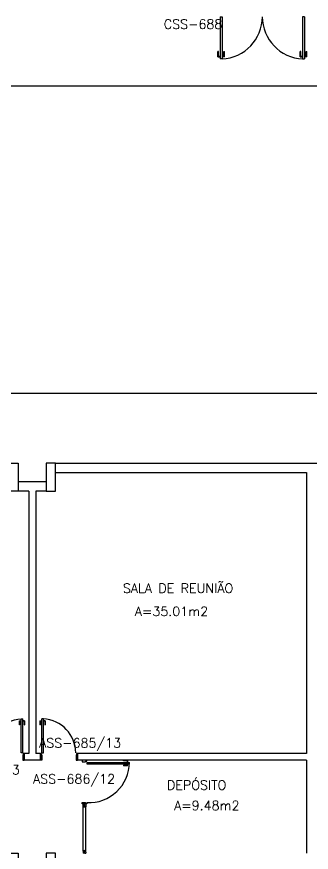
# Model space of a CAD drawing. Extents: x 0 to 244, y -71 to 76.
# Drawn here: x 215.74 to 222.08, y -45.73 to -27.75 of the extents above; entities that cross this region are included whole.
import ezdxf
from ezdxf.enums import TextEntityAlignment as Align

# ---------------------------------------------------------------- set-up
doc = ezdxf.new("R2010")
doc.units = 0
doc.header["$LTSCALE"] = 0.01
doc.header["$MEASUREMENT"] = 0
doc.layers.get('0').update_dxf_attribs({"linetype": 'CONTINUOUS'})
for name, color, linetype in [('ALV', 2, 'CONTINUOUS'), ('DIV', 2, 'CONTINUOUS'), ('ESQ', 1, 'CONTINUOUS'), ('ESTR', 3, 'CONTINUOUS'), ('PISO', 1, 'CONTINUOUS'), ('TEXTO', 2, 'CONTINUOUS'), ('TEXTO-ENDEREÇO', 2, 'CONTINUOUS'), ('ÁREA', 2, 'CONTINUOUS')]:
    doc.layers.add(name, color=color, linetype=linetype)
doc.layers.get('0').freeze()
doc.styles.add('UNB-100', font='simplex.shx', dxfattribs={"height": 0.2})
doc.styles.add('UNB-100-1', font='simplex.shx', dxfattribs={"height": 0.2})

# ---------------------------------------------------------------- blocks, each defined once
blk = doc.blocks.new('PILINT-SSN')
for points in [[(0.2, 0), (0.2, -0.6), (0, -0.6), (0, 0)], [(1, 0), (0.8, 0), (0.8, -0.6), (1, -0.6)], [(0, -8.39), (0.2, -8.39), (0.2, -9.39), (0, -9.39)], [(0.8, -8.39), (0.8, -9.39), (1, -9.39), (1, -8.39)]]:
    blk.add_lwpolyline(points, close=True)
blk = doc.blocks.new('PDV2E-SSN')
at = {"layer": 'DIV'}
for p, q in [((0.034, 0.925), (0.034, 0.835)), ((0.034, 0.925), (0.074, 0.925)), ((0.044, 0.915), (0.044, 0.835)), ((0.044, 0.915), (0.074, 0.915)), ((0.076, 0.05), (0.076, 0.965)), ((0.106, 0.965), (0.076, 0.965)), ((0.106, 0.05), (0.106, 0.965)), ((0.148, 0.925), (0.108, 0.925)), ((0.138, 0.915), (0.108, 0.915)), ((0.138, 0.915), (0.138, 0.835)), ((0.148, 0.925), (0.148, 0.835)), ((0.044, 0.835), (0.034, 0.835)), ((0.138, 0.835), (0.148, 0.835)), ((0.031, 0.05), (0.031, -0.05)), ((0.051, 0.05), (0.031, 0.05)), ((0.051, 0.02), (0.051, 0.05)), ((0.051, 0.02), (0.061, 0.02)), ((0.061, -0.05), (0.061, 0.02)), ((0.076, 0.05), (0.106, 0.05)), ((0.95, 0.02), (0.94, 0.02)), ((0.94, -0.05), (0.94, 0.02)), ((0.95, 0.02), (0.95, 0.05)), ((0.95, 0.05), (0.97, 0.05)), ((0.97, 0.05), (0.97, 0.035)), ((0.97, 0.035), (0.97, -0.035)), ((0.031, -0.05), (0.061, -0.05)), ((0.97, -0.05), (0.94, -0.05)), ((0.97, -0.035), (0.97, -0.05))]:
    blk.add_line(p, q, dxfattribs=at)
at = {"layer": 'DIV', "color": 1}
blk.add_arc((0.076, 0.1), 0.865, 356.6786, 90, dxfattribs=at)
blk = doc.blocks.new('PE80-SSN')
at = {"color": 2}
for p, q in [((0.075, 0), (-0.075, 0)), ((-0.075, -0.03), (-0.075, 0)), ((0.075, 0), (0.075, -0.02)), ((0.04, -0.03), (-0.075, -0.03)), ((0.075, -0.02), (0.04, -0.02)), ((0.04, -0.03), (0.04, -0.02)), ((0.085, -0.03), (0.817, -0.03)), ((0.085, -0.03), (0.085, -0.065)), ((0.085, -0.065), (0.817, -0.065)), ((0.817, -0.065), (0.817, -0.03))]:
    blk.add_line(p, q, dxfattribs=at)
at = {"color": 1}
for p, q in [((0.777, 0.01), (0.687, 0.01)), ((0.687, 0), (0.687, 0.01)), ((0.777, 0.01), (0.777, -0.03)), ((0.767, 0), (0.687, 0)), ((0.767, -0.095), (0.687, -0.095)), ((0.687, -0.095), (0.687, -0.105)), ((0.777, -0.105), (0.687, -0.105)), ((0.767, 0), (0.767, -0.03)), ((0.767, -0.095), (0.767, -0.065)), ((0.777, -0.105), (0.777, -0.065))]:
    blk.add_line(p, q, dxfattribs=at)
for p, q in [((0.04, -0.771), (-0.075, -0.771)), ((-0.075, -0.771), (-0.075, -0.801)), ((0.075, -0.801), (-0.075, -0.801)), ((0.075, -0.802), (-0.075, -0.802)), ((0.04, -0.771), (0.04, -0.781)), ((0.075, -0.781), (0.04, -0.781)), ((0.075, -0.801), (0.075, -0.781))]:
    blk.add_line(p, q)
blk.add_arc((0.085, -0.03), 0.731, 270, 357.3429, dxfattribs=at)
blk = doc.blocks.new('DIVMT-SSN')
for p, q in [((-0.03, 0.008), (-0.03, 0.03)), ((-0.006, 0.03), (-0.03, 0.03)), ((-0.03, 0.008), (-0.02, 0.008)), ((-0.02, -0.008), (-0.02, 0.008)), ((-0.006, 0.02), (-0.006, 0.03)), ((0.006, 0.02), (-0.006, 0.02)), ((-0.005, 0), (0.005, 0)), ((0.005, 0), (-0.005, 0)), ((0, 0.005), (0, -0.005)), ((0, -0.005), (0, 0.005)), ((0.006, 0.03), (0.03, 0.03)), ((0.006, 0.02), (0.006, 0.03)), ((0.03, 0.008), (0.02, 0.008)), ((0.02, -0.008), (0.02, 0.008)), ((0.03, 0.008), (0.03, 0.03)), ((-0.03, -0.008), (-0.03, -0.03)), ((-0.03, -0.008), (-0.02, -0.008)), ((-0.03, -0.03), (-0.03, -0.97)), ((-0.03, -0.03), (-0.009, -0.03)), ((0.03, -0.03), (-0.03, -0.03)), ((-0.03, -0.03), (-0.006, -0.03)), ((-0.009, -0.03), (-0.027, -0.03)), ((-0.006, -0.02), (-0.006, -0.03)), ((-0.006, -0.02), (0.006, -0.02)), ((-0.006, -0.02), (-0.006, -0.03)), ((0.006, -0.02), (-0.006, -0.02)), ((0.005, -0.03), (-0.005, -0.03)), ((0.006, -0.02), (0.006, -0.03)), ((0.006, -0.02), (0.006, -0.03)), ((0.03, -0.03), (0.006, -0.03)), ((0.03, -0.008), (0.02, -0.008)), ((0.03, -0.008), (0.03, -0.03)), ((0.03, -0.03), (0.03, -0.97)), ((0.03, -0.97), (-0.03, -0.97)), ((-0.006, -0.98), (-0.006, -0.97)), ((-0.006, -0.98), (0.006, -0.98)), ((0.006, -1.001), (-0.006, -1.001)), ((0.005, -0.97), (-0.005, -0.97)), ((0, -0.994), (0, -1.007)), ((0, -1.02), (0, -1.021)), ((0.006, -0.98), (0.006, -0.97))]:
    blk.add_line(p, q)
blk = doc.blocks.new('MTT-SSN')
for p, q in [((-0.0051, 0), (0.0051, 0)), ((0, -0.0051), (0, 0.0051))]:
    blk.add_line(p, q)
blk.add_lwpolyline([(-0.008, 0.03), (-0.008, 0.02), (0.008, 0.02), (0.008, 0.03), (0.03, 0.03), (0.03, 0.006), (0.0205, 0.006), (0.0205, -0.006), (0.03, -0.006), (0.03, -0.03), (0.008, -0.03), (0.008, -0.02), (-0.008, -0.02), (-0.008, -0.03), (-0.03, -0.03), (-0.03, -0.006), (-0.0185, -0.006), (-0.0185, 0.006), (-0.03, 0.006), (-0.03, 0.03)], close=True)

msp = doc.modelspace()

# ---------------------------------------------------------------- linework, layer by layer
at = {"layer": 'ALV'}
for p, q in [((216.572, -37.357), (224.916, -37.357)), ((216.572, -37.557), (221.973, -37.557)), ((221.973, -37.557), (221.973, -43.597)), ((216.372, -37.757), (215.772, -37.757)), ((215.997, -37.957), (215.772, -37.957)), ((215.997, -37.957), (215.997, -43.597)), ((216.147, -37.957), (216.147, -43.597)), ((216.372, -37.957), (216.147, -37.957)), ((215.997, -43.597), (215.897, -43.597)), ((215.897, -43.747), (215.897, -43.597)), ((216.247, -43.597), (216.147, -43.597)), ((216.247, -43.747), (216.247, -43.597)), ((221.973, -43.597), (217.049, -43.597)), ((217.049, -43.747), (217.049, -43.597)), ((216.247, -43.747), (215.897, -43.747)), ((221.974, -43.747), (217.049, -43.747)), ((221.974, -43.747), (221.974, -45.747))]:
    msp.add_line(p, q, dxfattribs=at)
at = {"layer": 'ESQ'}
for p, q in [((220.117, -27.748), (220.117, -28.657)), ((220.117, -27.748), (220.16, -27.748)), ((220.16, -27.748), (220.16, -28.657)), ((221.891, -27.748), (221.891, -28.657)), ((221.935, -27.748), (221.891, -27.748)), ((221.935, -27.748), (221.935, -28.657)), ((220.068, -28.608), (220.068, -28.496)), ((220.08, -28.496), (220.068, -28.496)), ((220.08, -28.595), (220.08, -28.496)), ((220.198, -28.595), (220.198, -28.496)), ((220.198, -28.496), (220.21, -28.496)), ((220.21, -28.608), (220.21, -28.496)), ((221.842, -28.608), (221.842, -28.496)), ((221.854, -28.496), (221.842, -28.496)), ((221.854, -28.595), (221.854, -28.496)), ((221.972, -28.595), (221.972, -28.496)), ((221.972, -28.496), (221.984, -28.496)), ((221.984, -28.608), (221.984, -28.496)), ((220.068, -28.608), (220.117, -28.608)), ((220.08, -28.595), (220.117, -28.595)), ((220.16, -28.657), (220.117, -28.657)), ((220.198, -28.595), (220.16, -28.595)), ((220.21, -28.608), (220.16, -28.608)), ((221.842, -28.608), (221.891, -28.608)), ((221.854, -28.595), (221.891, -28.595)), ((221.891, -28.657), (221.935, -28.657)), ((221.972, -28.595), (221.934, -28.595)), ((221.984, -28.608), (221.934, -28.608))]:
    msp.add_line(p, q, dxfattribs=at)
for centre, start, end in [((220.117, -27.748), 272.6571, 0), ((221.934, -27.748), 180, 267.3429)]:
    msp.add_arc(centre, 0.909, start, end, dxfattribs=at)
at = {"layer": 'PISO'}
for p, q in [((228.172, -29.242), (-0.045, -29.242)), ((228.172, -35.857), (-0.045, -35.857))]:
    msp.add_line(p, q, dxfattribs=at)

# ---------------------------------------------------------------- block references
at = {"layer": 'DIV'}
for name, p, rotation in [('PDV2E-SSN', (217.199, -43.716), 270), ('DIVMT-SSN', (217.199, -45.717), 180)]:
    msp.add_blockref(name, p, dxfattribs=dict(at, rotation=rotation))
msp.add_blockref('MTT-SSN', (217.199, -44.716), dxfattribs=at)
at = {"layer": 'ESQ', "xscale": -1, "rotation": 270}
msp.add_blockref('PE80-SSN', (215.897, -43.672), dxfattribs=at)
at = {"layer": 'ESQ', "rotation": 90}
msp.add_blockref('PE80-SSN', (216.247, -43.672), dxfattribs=at)
at = {"layer": 'ESTR'}
msp.add_blockref('PILINT-SSN', (215.572, -37.357), dxfattribs=at)

# ---------------------------------------------------------------- texts
at = {"layer": 'TEXTO', "linetype": 'Continuous', "style": 'UNB-100'}
for s, p in [('SALA DE REUNIÃO', (218.024, -40.146)), ('DEPÓSITO', (218.972, -44.379))]:
    msp.add_text(s, height=0.2, dxfattribs=at).set_placement(p)
at = {"layer": 'TEXTO-ENDEREÇO', "style": 'UNB-100-1'}
for s, p in [('CSS-688', (218.904, -28.009)), ('ASS-685/13', (216.221, -43.473)), ('ASS-684/13', (214.039, -44.051)), ('ASS-686/12', (216.09, -44.247))]:
    msp.add_text(s, height=0.2, dxfattribs=at).set_placement(p)
at = {"layer": 'ÁREA', "style": 'UNB-100'}
for s, p in [('A=35.01m2', (219.07, -40.642)), ('A=9.48m2', (219.83, -44.82))]:
    msp.add_text(s, height=0.2, dxfattribs=at).set_placement(p, align=Align.CENTER)

doc.saveas('drawing.dxf')
